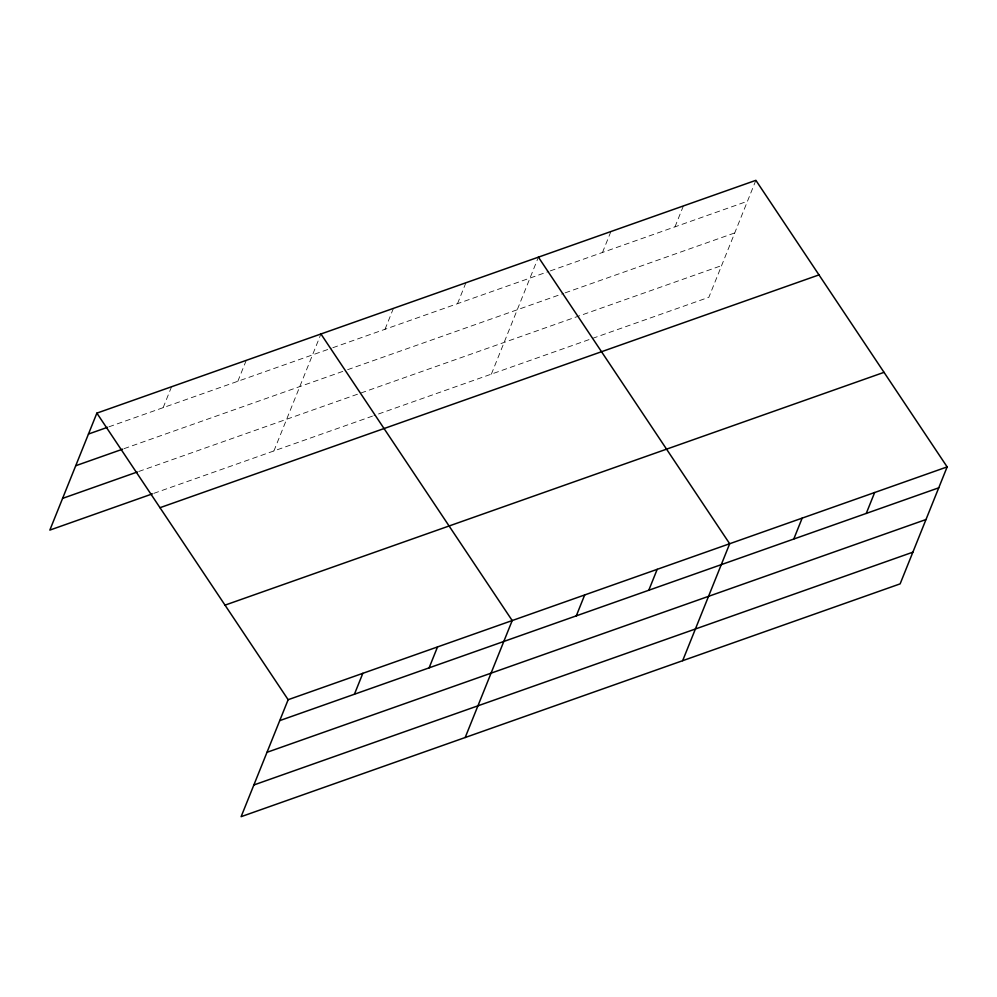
<?xml version="1.0" encoding="UTF-8"?>
<svg xmlns="http://www.w3.org/2000/svg" width="997" height="997" viewBox="0 0 997 997"><rect width="100%" height="100%" fill="white"/><g stroke="black" fill="none" stroke-linecap="round" stroke-linejoin="round"><path stroke-width="0.75" stroke-dasharray="4.99 3.74" d="M163.147 407.661L171.559 386.749M237.834 381.278L246.247 360.366M273.913 450.943L320.934 333.983M385.016 329.284L393.416 308.372M457.511 303.674L465.911 282.762M491.384 374.112L538.405 257.151M602.487 252.465L610.899 231.553M674.981 226.855L683.381 205.943M755.876 180.332L708.855 297.293L373.95 415.599M108.96 426.803L331.365 348.227M332.824 347.716L548.849 271.408M550.294 270.897L747.463 201.244M124.052 448.662L346.171 370.199M347.629 369.688L563.654 293.38M565.1 292.869L734.727 232.937M138.745 471.494L721.604 265.601M153.825 493.353L372.504 416.11"/><path stroke-width="1.5" d="M947.15 466.908L288.145 699.707L241.124 816.668L900.129 583.868L947.15 466.908L755.876 180.332L96.871 413.132L49.85 530.092L152.367 493.876M354.421 694.236L362.833 673.324M429.109 667.853L437.521 646.941M465.188 737.518L512.209 620.558L320.934 333.983M576.291 615.859L584.691 594.947M648.785 590.249L657.185 569.337M682.658 660.687L729.679 543.739L538.405 257.151M793.762 539.041L802.174 518.128M866.256 513.43L874.656 492.518M88.459 434.044L107.502 427.314M75.722 465.736L122.581 449.186M62.587 498.388L137.274 472.005M159.994 507.697L818.998 274.898M225.023 605.142L884.027 372.342M279.733 720.619L938.738 487.82M266.997 752.311L926.001 519.524M253.861 784.975L912.878 552.176M96.871 413.132L288.145 699.707"/></g></svg>
